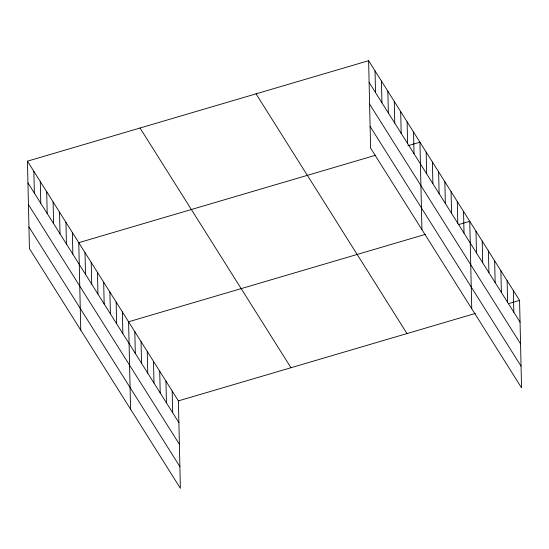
<?xml version="1.0" encoding="UTF-8"?>
<svg xmlns="http://www.w3.org/2000/svg" width="549" height="549" viewBox="0 0 549 549"><rect width="100%" height="100%" fill="white"/><g stroke="black" fill="none" stroke-linecap="round" stroke-linejoin="round"><path stroke-width="0.82" d="M27.45 161.173L178.398 400.887L180.381 488.315L29.433 248.601L27.45 161.173L368.619 60.685L519.567 300.399L521.55 387.827L370.602 148.113L368.619 60.685M375.708 155.216L78.775 242.672L80.758 330.1M407.88 145.746L419.937 142.191L421.927 229.619M425.523 234.32L128.583 321.783L130.573 409.204M458.497 224.61L469.752 221.295L471.735 308.723M178.398 400.887L475.338 313.431M508.305 303.721L519.567 300.399M369.113 82.425L520.061 322.139M369.601 104.104L520.548 343.818M370.108 126.435L521.056 366.149M256.033 93.845L406.981 333.559M140.036 128.013L290.984 367.727M27.944 182.906L178.892 422.62M28.438 204.585L179.386 444.299M28.939 226.922L179.894 466.636M513.342 290.51L513.83 312.251M507.111 280.628L507.605 302.362M500.887 270.739L501.381 292.473M494.663 260.85L495.15 282.584M488.432 250.962L488.926 272.695M482.207 241.073L482.701 262.806M475.983 231.184L476.47 252.917M463.528 211.406L464.022 233.147M457.296 201.517L457.791 223.258M451.072 191.628L451.566 213.369M444.848 181.746L445.342 203.48M438.617 171.858L439.111 193.591M432.392 161.969L432.887 183.702M426.168 152.08L426.662 173.813M413.527 132L414.015 153.741M407.111 121.816L407.605 143.55M400.695 111.625L401.189 133.366M394.278 101.441L394.772 123.175M387.862 91.251L388.356 112.991M381.445 81.067L381.939 102.8M375.036 70.876L375.523 92.609M172.173 390.998L172.667 412.731M165.942 381.109L166.436 402.842M159.718 371.22L160.212 392.954M153.494 361.331L153.988 383.072M147.262 351.442L147.756 373.183M141.038 341.553L141.532 363.294M134.814 331.665L135.308 353.405M122.358 311.894L122.852 333.627M116.134 302.005L116.628 323.738M109.903 292.116L110.397 313.85M103.679 282.227L104.173 303.961M97.454 272.338L97.948 294.072M91.223 262.449L91.717 284.19M84.999 252.561L85.493 274.301M72.358 232.488L72.852 254.221M65.942 222.297L66.436 244.037M59.525 212.113L60.019 233.847M53.109 201.922L53.603 223.663M46.699 191.738L47.187 213.472M40.283 181.547L40.777 203.281M33.866 171.357L34.361 193.097"/></g></svg>
